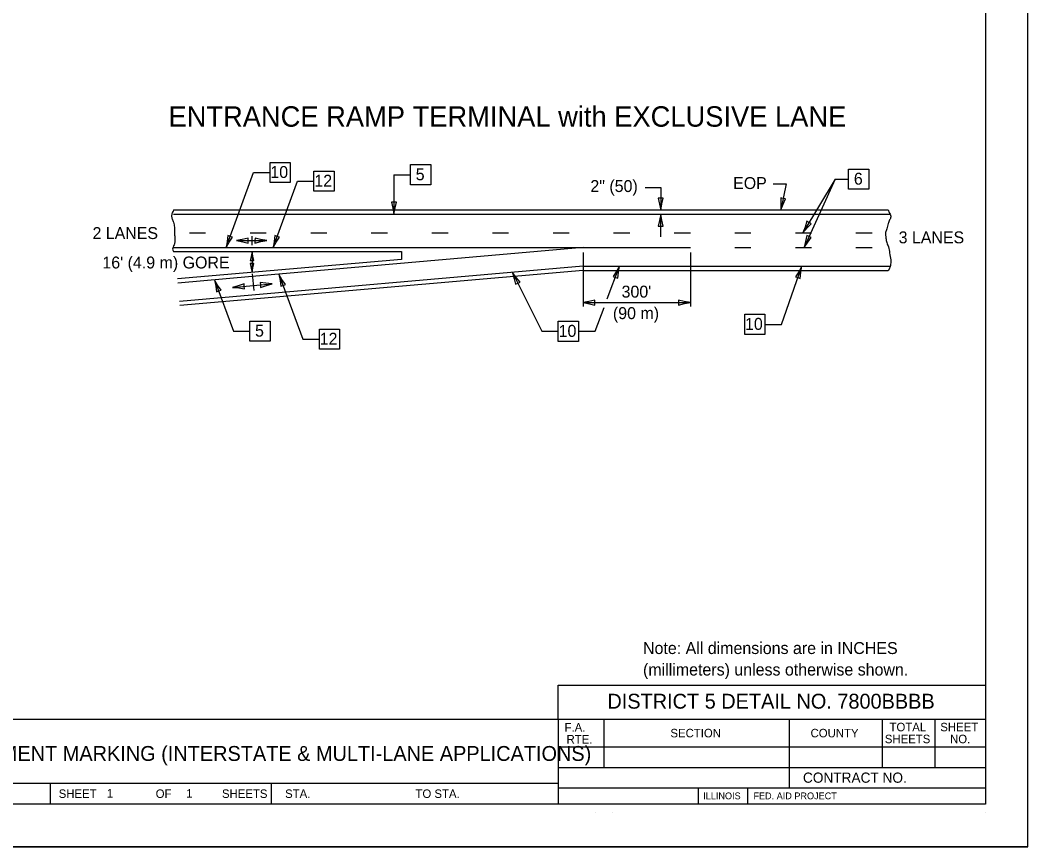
# Model space of a CAD drawing. Extents: x 0 to 2.83, y 0 to 1.83.
# Drawn here: x 1.846 to 2.833, y 0 to 0.81 of the extents above; entities that cross this region are included whole.
import ezdxf

# ---------------------------------------------------------------- set-up
doc = ezdxf.new("R2010")
doc.units = 0
for name, color, linetype in [('RD_Pr_Roadway_Dimensions', 7, 'Continuous'), ('RD_Pr_Roadway_Items', 7, 'Continuous'), ('RD_Pr_Roadway_Notes', 7, 'Continuous'), ('SH_General_Details', 7, 'Continuous'), ('SH_Printer_Plotting_Border', 7, 'Continuous')]:
    doc.layers.add(name, color=color, linetype=linetype)

msp = doc.modelspace()

# ---------------------------------------------------------------- linework, layer by layer
at = {"layer": 'RD_Pr_Roadway_Dimensions'}
for p, q in [((2.45819, 0.64608), (2.47349, 0.64608)), ((2.47349, 0.64608), (2.47349, 0.62395)), ((2.47349, 0.59789), (2.47349, 0.62001)), ((2.07304, 0.58326), (2.07304, 0.56281)), ((2.39738, 0.58251), (2.39738, 0.52937)), ((2.50258, 0.58251), (2.50258, 0.52937)), ((2.39738, 0.53333), (2.50258, 0.53333))]:
    msp.add_line(p, q, dxfattribs=at)
for points in [[(2.47593, 0.63561), (2.47349, 0.63562), (2.47105, 0.63562), (2.47248, 0.62978), (2.47349, 0.62395), (2.47462, 0.63017)], [(2.47105, 0.60835), (2.47349, 0.60834), (2.47593, 0.60834), (2.4745, 0.61418), (2.47349, 0.62001), (2.47236, 0.61379)], [(2.07121, 0.57451), (2.07304, 0.57451), (2.07487, 0.57451), (2.0738, 0.57889), (2.07304, 0.58326), (2.07219, 0.57859)], [(2.07487, 0.57155), (2.07304, 0.57156), (2.07121, 0.57156), (2.07228, 0.56718), (2.07304, 0.56281), (2.07389, 0.56747)], [(2.40904, 0.53089), (2.40905, 0.53333), (2.40905, 0.53577), (2.40321, 0.53434), (2.39738, 0.53333), (2.4036, 0.5322)], [(2.49092, 0.53577), (2.49091, 0.53333), (2.49091, 0.53089), (2.49674, 0.53232), (2.50258, 0.53333), (2.49635, 0.53446)]]:
    msp.add_lwpolyline(points, close=True, dxfattribs=at)
at = {"layer": 'RD_Pr_Roadway_Items'}
for p, q in [((1.99585, 0.62404), (2.69657, 0.62404)), ((1.99585, 0.62007), (2.69812, 0.62007)), ((2.01167, 0.60167), (2.02751, 0.60167)), ((2.07107, 0.60167), (2.08691, 0.60167)), ((2.13045, 0.60167), (2.14628, 0.60167)), ((2.18982, 0.60167), (2.20567, 0.60167)), ((2.24922, 0.60167), (2.26504, 0.60167)), ((2.30859, 0.60167), (2.32443, 0.60167)), ((2.36798, 0.60167), (2.38382, 0.60167)), ((2.42735, 0.60167), (2.44319, 0.60167)), ((2.48674, 0.60167), (2.50258, 0.60167)), ((2.54612, 0.60167), (2.56196, 0.60167)), ((2.60551, 0.60167), (2.62133, 0.60167)), ((2.6649, 0.60167), (2.68073, 0.60167)), ((1.99585, 0.58722), (2.07304, 0.58722)), ((1.99585, 0.58326), (2.21951, 0.58326)), ((2.39738, 0.58722), (2.07304, 0.55885)), ((2.07304, 0.58722), (2.39738, 0.58722)), ((2.21951, 0.58326), (2.21951, 0.57563)), ((2.39738, 0.58722), (2.50258, 0.58722)), ((2.54612, 0.58722), (2.56196, 0.58722)), ((2.60551, 0.58722), (2.62133, 0.58722)), ((2.6649, 0.58722), (2.68073, 0.58722)), ((2.21951, 0.57563), (1.99982, 0.55642)), ((2.39738, 0.56885), (2.00178, 0.53424)), ((2.39738, 0.56487), (2.00211, 0.53029)), ((2.39738, 0.56885), (2.69857, 0.56885)), ((2.39738, 0.56487), (2.69657, 0.56487)), ((2.07304, 0.55885), (2.00018, 0.55246))]:
    msp.add_line(p, q, dxfattribs=at)
for points in [[(1.99585, 0.62404), (1.99517, 0.62178), (1.99407, 0.61851), (1.99481, 0.61522), (1.99589, 0.61195), (1.99698, 0.60723), (1.99698, 0.60177), (1.99736, 0.59706), (1.99736, 0.59306), (1.99662, 0.58977), (1.99517, 0.58577), (1.99585, 0.58326)], [(2.69657, 0.62404), (2.69789, 0.62087), (2.69898, 0.61722), (2.69789, 0.61431), (2.69645, 0.61068), (2.69498, 0.60559), (2.69388, 0.60195), (2.69426, 0.5965), (2.69498, 0.59214), (2.69679, 0.58778), (2.69789, 0.58196), (2.69898, 0.57504), (2.69862, 0.56958), (2.69789, 0.56705), (2.69657, 0.56487)]]:
    msp.add_spline(points, degree=3, dxfattribs=at)
at = {"layer": 'RD_Pr_Roadway_Notes'}
for p, q in [((2.04748, 0.58722), (2.0745, 0.66082)), ((2.0745, 0.66082), (2.09062, 0.66082)), ((2.09359, 0.58722), (2.11747, 0.65228)), ((2.11747, 0.65228), (2.1337, 0.65228)), ((2.2121, 0.65861), (2.2121, 0.62003)), ((2.2121, 0.65861), (2.22832, 0.65861)), ((2.64442, 0.65429), (2.61288, 0.60177)), ((2.64442, 0.65429), (2.61405, 0.58733)), ((2.64442, 0.65429), (2.65769, 0.65429)), ((2.5838, 0.64976), (2.59651, 0.64976)), ((2.59651, 0.64976), (2.59113, 0.62404)), ((2.05763, 0.59403), (2.08755, 0.59403)), ((2.07304, 0.58968), (2.07304, 0.59839)), ((2.42119, 0.53702), (2.4332, 0.56885)), ((2.59187, 0.51199), (2.61191, 0.56885)), ((2.03629, 0.55562), (2.05475, 0.50536)), ((2.07316, 0.56146), (2.07461, 0.545)), ((2.09935, 0.56115), (2.12274, 0.49744)), ((2.32828, 0.56281), (2.35692, 0.50516)), ((2.05378, 0.54819), (2.07416, 0.54998)), ((2.07416, 0.54998), (2.09284, 0.55162)), ((2.40917, 0.50516), (2.41795, 0.52842)), ((2.05475, 0.50536), (2.07088, 0.50536)), ((2.35692, 0.50516), (2.37315, 0.50516)), ((2.39294, 0.50516), (2.40917, 0.50516)), ((2.57564, 0.51199), (2.59187, 0.51199)), ((2.12274, 0.49744), (2.13897, 0.49744))]:
    msp.add_line(p, q, dxfattribs=at)
for points in [[(2.09062, 0.65092), (2.09062, 0.67072), (2.11041, 0.67072), (2.11041, 0.65092)], [(2.1337, 0.64238), (2.1337, 0.66218), (2.15349, 0.66218), (2.15349, 0.64238)], [(2.22832, 0.64871), (2.22832, 0.66852), (2.24813, 0.66852), (2.24813, 0.64871)], [(2.65769, 0.6444), (2.65769, 0.6642), (2.67749, 0.6642), (2.67749, 0.6444)], [(2.5959, 0.63495), (2.59351, 0.63546), (2.59113, 0.63596), (2.59133, 0.62995), (2.59113, 0.62404), (2.59351, 0.62989)], [(2.21454, 0.63169), (2.2121, 0.6317), (2.20966, 0.6317), (2.21109, 0.62587), (2.2121, 0.62003), (2.21323, 0.62625)], [(2.62098, 0.61051), (2.61889, 0.61177), (2.6168, 0.61303), (2.61502, 0.60729), (2.61288, 0.60177), (2.61705, 0.60652)], [(2.05379, 0.59733), (2.0515, 0.59817), (2.04921, 0.59901), (2.04854, 0.59304), (2.04748, 0.58722), (2.05068, 0.59267)], [(2.06929, 0.59159), (2.0693, 0.59403), (2.0693, 0.59647), (2.06346, 0.59504), (2.05763, 0.59403), (2.06385, 0.59289)], [(2.07589, 0.59647), (2.07588, 0.59403), (2.07588, 0.59159), (2.08172, 0.59302), (2.08755, 0.59403), (2.08133, 0.59516)], [(2.0999, 0.59733), (2.09761, 0.59817), (2.09532, 0.59901), (2.09465, 0.59304), (2.09359, 0.58722), (2.09679, 0.59267)], [(2.62109, 0.59694), (2.61887, 0.59796), (2.61664, 0.59896), (2.61554, 0.59306), (2.61405, 0.58733), (2.61765, 0.59253)], [(2.4268, 0.5588), (2.42908, 0.55793), (2.43136, 0.55707), (2.43209, 0.56304), (2.4332, 0.56885), (2.42995, 0.56343)], [(2.60574, 0.55866), (2.60803, 0.55785), (2.61033, 0.55704), (2.61093, 0.56301), (2.61191, 0.56885), (2.60878, 0.56336)], [(2.03802, 0.54383), (2.04031, 0.54466), (2.0426, 0.5455), (2.03925, 0.55049), (2.03629, 0.55562), (2.03738, 0.54939)], [(2.10108, 0.54936), (2.10337, 0.55019), (2.10566, 0.55103), (2.10231, 0.55602), (2.09935, 0.56115), (2.10043, 0.55492)], [(2.33128, 0.55128), (2.33347, 0.55236), (2.33566, 0.55345), (2.33178, 0.55804), (2.32828, 0.56281), (2.33003, 0.55673)], [(2.06561, 0.54678), (2.0654, 0.54921), (2.06519, 0.55164), (2.0595, 0.5497), (2.05378, 0.54819), (2.06007, 0.54761)], [(2.08101, 0.55303), (2.08122, 0.5506), (2.08143, 0.54817), (2.08712, 0.5501), (2.09284, 0.55162), (2.08654, 0.5522)], [(2.07088, 0.49546), (2.07088, 0.51526), (2.09067, 0.51526), (2.09067, 0.49546)], [(2.37315, 0.49525), (2.37315, 0.51505), (2.39294, 0.51505), (2.39294, 0.49525)], [(2.55584, 0.5021), (2.55584, 0.5219), (2.57564, 0.5219), (2.57564, 0.5021)], [(2.13897, 0.48754), (2.13897, 0.50734), (2.15875, 0.50734), (2.15875, 0.48754)]]:
    msp.add_lwpolyline(points, close=True, dxfattribs=at)
at = {"layer": 'SH_General_Details'}
for p, q in [((2.83332, 0), (2.83332, 1.83333)), ((2.37286, 0.15837), (2.79166, 0.15837)), ((2.37286, 0.125), (2.37286, 0.15837)), ((0.16667, 0.125), (2.79166, 0.125)), ((2.37285, 0.125), (2.37285, 0.04167)), ((2.41786, 0.125), (2.41786, 0.0779)), ((2.59952, 0.125), (2.59952, 0.0579)), ((2.69053, 0.125), (2.69053, 0.0779)), ((2.74226, 0.125), (2.74226, 0.0779)), ((2.37285, 0.0979), (2.79166, 0.0979)), ((2.37285, 0.0779), (2.79166, 0.0779)), ((1.73118, 0.0625), (2.37285, 0.0625)), ((1.87499, 0.0625), (1.87499, 0.04167)), ((2.09166, 0.0625), (2.09166, 0.04167)), ((2.37285, 0.0579), (2.79166, 0.0579)), ((2.51011, 0.0579), (2.51011, 0.04167)), ((2.55845, 0.0579), (2.55845, 0.04167)), ((2.40952, 0.03333), (2.40952, 0.03333)), ((2.42619, 0.03333), (2.42619, 0.03333)), ((2.79166, 0.03333), (2.79166, 0.03333)), ((2.83332, 0), (0, 0))]:
    msp.add_line(p, q, dxfattribs=at)
msp.add_lwpolyline([(0.16667, 1.79166), (2.79166, 1.79166), (2.79166, 0.04167), (0.16667, 0.04167)], close=True, dxfattribs=at)
at = {"layer": 'SH_Printer_Plotting_Border'}
msp.add_lwpolyline([(0, 0), (2.83332, 0), (2.83332, 1.83333), (0, 1.83333)], close=True, dxfattribs=at)

# ---------------------------------------------------------------- texts
at = {"layer": 'RD_Pr_Roadway_Dimensions'}
for s, p in [('2" (50)', (2.40459, 0.64164)), ("16' (4.9 m) GORE", (1.92632, 0.56672)), ("300'", (2.43516, 0.53818)), ('(90 m)', (2.42666, 0.51712))]:
    msp.add_text(s, height=0.0117, dxfattribs=at).set_placement(p)
at = {"layer": 'RD_Pr_Roadway_Notes'}
for s, height, p in [('ENTRANCE RAMP TERMINAL with EXCLUSIVE LANE', 0.02, (1.99109, 0.70565)), ('10', 0.0117, (2.09093, 0.6554)), ('5', 0.0117, (2.2334, 0.65319)), ('12', 0.0117, (2.13405, 0.64686)), ('EOP', 0.011667, (2.54452, 0.64458)), ('6', 0.0117, (2.66281, 0.64887)), ('2 LANES', 0.011667, (1.91666, 0.59558)), ('3 LANES', 0.011667, (2.70672, 0.59138)), ('10', 0.0117, (2.55615, 0.50658)), ('5', 0.0117, (2.07595, 0.49994)), ('12', 0.0117, (2.13931, 0.49202)), ('10', 0.0117, (2.37345, 0.49973)), ('Note: All dimensions are in INCHES', 0.0117, (2.45617, 0.18893)), ('(millimeters) unless otherwise shown.', 0.0117, (2.45617, 0.16787))]:
    msp.add_text(s, height=height, dxfattribs=at).set_placement(p)
at = {"layer": 'SH_General_Details'}
for s, height, p in [('DISTRICT 5 DETAIL NO. 7800BBBB', 0.0145833, (2.42126, 0.13541)), ('F.A.  ', 0.008333, (2.37928, 0.11291)), ('TOTAL', 0.008332, (2.69777, 0.11321)), ('SHEET', 0.008332, (2.7475, 0.11321)), ('RTE.', 0.008333, (2.38121, 0.10125)), ('SECTION', 0.008332, (2.48303, 0.10728)), ('COUNTY', 0.008332, (2.62036, 0.10728)), ('SHEETS', 0.008332, (2.69318, 0.10155)), ('NO.', 0.008332, (2.7571, 0.10155)), ('PAVEMENT MARKING (INTERSTATE & MULTI-LANE APPLICATIONS)', 0.0145833, (1.77481, 0.0842)), ('CONTRACT NO.      ', 0.01, (2.61294, 0.06279)), ('SHEET', 0.008333, (1.88349, 0.04792)), ('1', 0.00833, (1.9306, 0.04826)), ('OF', 0.008333, (1.97857, 0.04792)), ('1', 0.00833, (2.00852, 0.04826)), ('SHEETS', 0.008333, (2.0435, 0.04792)), ('STA.', 0.008333, (2.1054, 0.04792)), ('TO STA.', 0.008333, (2.23318, 0.04792)), ('ILLINOIS', 0.006667, (2.51517, 0.04662)), ('FED. AID PROJECT', 0.0066666, (2.56437, 0.04662))]:
    msp.add_text(s, height=height, dxfattribs=at).set_placement(p)

doc.saveas('drawing.dxf')
